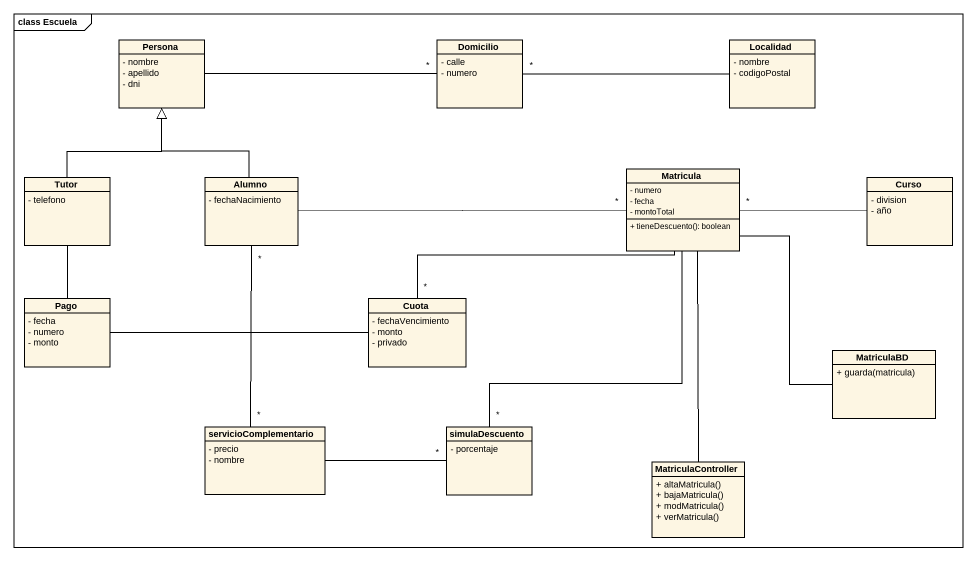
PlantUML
@startuml
mainframe class Escuela
hide circle
hide empty members
skinparam classAttributeIconSize 0
class Persona {
  - nombre
  - apellido
  - dni
}
class Domicilio {
  - calle
  - numero
}
class Localidad {
  - nombre
  - codigoPostal
}
class Tutor {
  - telefono
}
class Alumno {
  - fechaNacimiento
}
class Matricula {
  - numero
  - fecha
  - montoTotal
  + tieneDescuento(): boolean
}
class Curso {
  - division
  - año
}
class Pago {
  - fecha
  - numero
  - monto
}
class Cuota {
  - fechaVencimiento
  - monto
  - privado
}
class MatriculaBD {
  + guarda(matricula)
}
class servicioComplementario {
  - precio
  - nombre
}
class simulaDescuento {
  - porcentaje
}
class MatriculaController {
  + altaMatricula()
  + bajaMatricula()
  + modMatricula()
  + verMatricula()
}
Domicilio "*" -left- Persona
Domicilio "*" -right- Localidad
Tutor -up-|> Persona
Tutor -- Pago
Alumno -up-|> Persona
Alumno "*" -- "*" servicioComplementario
Matricula "*" -left- Alumno
Matricula -left- "*" Cuota
Matricula -- MatriculaBD
Matricula -- "*" simulaDescuento
Matricula -- MatriculaController
Curso -left- "*" Matricula
Cuota -left- Pago
simulaDescuento "*" -left- servicioComplementario
@enduml
